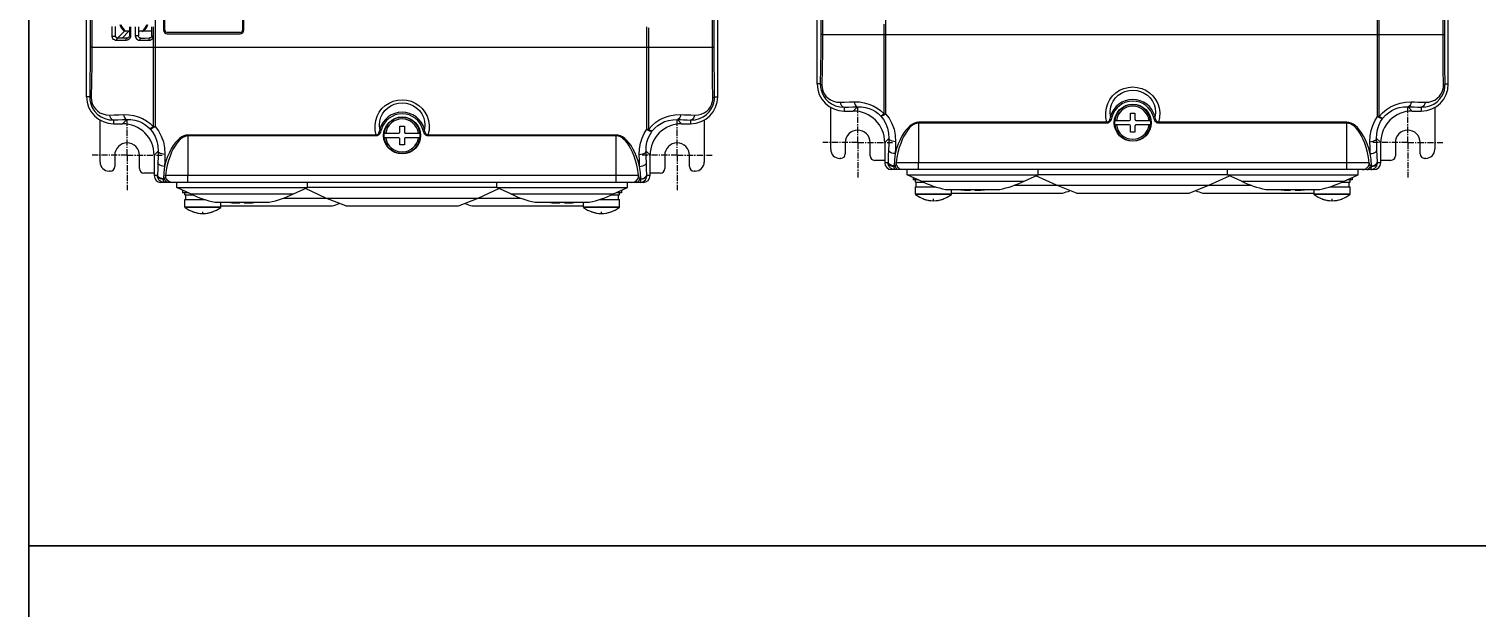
# Model space of a CAD drawing. Header units: inches. Extents: x 187 to 137830, y 99 to 66837.
# Drawn here: x 2822.1 to 3117.6, y 27477.2 to 27595.4 of the extents above; entities that cross this region are included whole.
import ezdxf

# ---------------------------------------------------------------- set-up
doc = ezdxf.new("R2010")
doc.units = ezdxf.units.IN
doc.header["$MEASUREMENT"] = 0
doc.linetypes.add('CENTER', pattern=[2, 1.25, -0.25, 0.25, -0.25])
doc.layers.add('ALL_CURVE', color=7, linetype='Continuous')
doc.layers.add('DEFAULT_1', color=7, linetype='CENTER')
doc.layers.add('NETCHINH', color=7, linetype='Continuous', lineweight=30)

msp = doc.modelspace()

# ---------------------------------------------------------------- linework, layer by layer
at = {"color": 7, "linetype": 'Continuous'}
for p, q in [((2982.92, 27584.16), (2982.92, 27788.44)), ((3111.72, 27584.16), (3111.72, 27788.44)), ((2833.83, 27581.56), (2833.83, 27785.84)), ((2962.63, 27581.56), (2962.63, 27785.84)), ((2996.9, 27678.03), (2996.9, 27578.08)), ((3110.64, 27594.28), (3110.64, 27677.95)), ((3111, 27594.28), (3111, 27677.94)), ((2847.81, 27675.43), (2847.81, 27575.48)), ((2961.55, 27591.68), (2961.55, 27675.34)), ((2961.91, 27591.68), (2961.91, 27675.33)), ((2834.55, 27602.24), (2834.55, 27591.68)), ((2834.89, 27602.27), (2834.89, 27591.68)), ((2983.65, 27604.85), (2983.65, 27594.28)), ((2983.98, 27604.88), (2983.98, 27594.28)), ((2849.56, 27599.27), (2849.56, 27595.13)), ((2849.84, 27595.13), (2849.84, 27599.27)), ((2865.66, 27599.27), (2865.66, 27595.13)), ((2865.94, 27595.13), (2865.94, 27599.27)), ((2996.54, 27596.35), (2996.54, 27578.1)), ((3097.29, 27577.52), (3097.29, 27598.42)), ((3097.64, 27594.28), (3097.64, 27598.23)), ((2839.03, 27593.93), (2839.03, 27595.86)), ((2839.03, 27593.93), (2839.76, 27593.93)), ((2839.76, 27593.93), (2839.76, 27595.86)), ((2841.56, 27594.9), (2840.15, 27593.49)), ((2842.48, 27594.9), (2841.56, 27594.9)), ((2842.58, 27595.82), (2842.58, 27593.97)), ((2842.83, 27593.97), (2842.58, 27593.97)), ((2842.83, 27595.82), (2842.83, 27593.97)), ((2843.77, 27595.82), (2843.77, 27593.98)), ((2844.41, 27593.98), (2843.77, 27593.98)), ((2844.41, 27595.82), (2844.41, 27593.98)), ((2847.15, 27594.9), (2847.08, 27594.9)), ((2847.15, 27594), (2847.15, 27595.79)), ((2847.15, 27594), (2847.5, 27594)), ((2847.45, 27593.75), (2847.45, 27575.49)), ((2847.5, 27594), (2847.5, 27595.79)), ((2865.2, 27594.67), (2850.3, 27594.67)), ((2850.3, 27594.39), (2865.2, 27594.39)), ((2948.19, 27574.91), (2948.19, 27595.81)), ((2948.55, 27591.68), (2948.55, 27595.63)), ((2983.98, 27594.28), (2983.65, 27594.28)), ((2983.98, 27594.28), (2986.09, 27594.28)), ((3097.64, 27577.54), (3097.64, 27594.28)), ((3110.64, 27594.28), (3111, 27594.28)), ((2834.89, 27591.68), (2834.55, 27591.68)), ((2834.89, 27591.68), (2837, 27591.68)), ((2948.55, 27574.93), (2948.55, 27591.68)), ((2961.55, 27591.68), (2961.91, 27591.68)), ((2834.48, 27581.56), (2833.83, 27581.56)), ((2961.99, 27581.56), (2962.63, 27581.56)), ((2983.57, 27584.16), (2982.92, 27584.16)), ((3111.08, 27584.16), (3111.72, 27584.16)), ((2985.68, 27570.82), (2985.68, 27579.38)), ((2988.44, 27579.41), (2988.44, 27578.64)), ((2988.44, 27578.64), (2990.28, 27578.64)), ((2990.29, 27578.64), (2991.16, 27579.52)), ((3104.35, 27578.64), (3103.49, 27579.51)), ((3104.36, 27578.64), (3106.2, 27578.64)), ((3106.2, 27579.4), (3106.2, 27578.64)), ((3108.96, 27579.38), (3108.96, 27570.82)), ((2836.59, 27568.22), (2836.59, 27576.78)), ((2839.35, 27576.81), (2839.35, 27576.04)), ((2839.35, 27576.04), (2841.19, 27576.04)), ((2841.2, 27576.04), (2842.07, 27576.91)), ((2955.26, 27576.04), (2954.4, 27576.9)), ((2955.27, 27576.04), (2957.11, 27576.04)), ((2957.11, 27576.8), (2957.11, 27576.04)), ((2959.87, 27576.78), (2959.87, 27568.22)), ((3003.62, 27576.34), (3003.62, 27576.16)), ((3042.04, 27576.34), (3003.62, 27576.34)), ((3003.62, 27576.16), (3003.62, 27568.06)), ((3042.04, 27576.16), (3003.62, 27576.16)), ((3042.04, 27576.34), (3042.04, 27576.16)), ((3042.77, 27577.57), (3043.09, 27577.48)), ((3043.55, 27576.25), (3043.55, 27576.25)), ((3043.65, 27576.71), (3046.68, 27576.71)), ((3046.68, 27575.79), (3043.65, 27575.79)), ((3046.86, 27576.89), (3046.86, 27578.18)), ((3046.86, 27578.18), (3047.78, 27578.18)), ((3047.78, 27578.18), (3047.78, 27576.89)), ((3047.97, 27576.71), (3051, 27576.71)), ((3051, 27575.79), (3047.97, 27575.79)), ((3051.1, 27576.25), (3051.1, 27576.25)), ((3051.87, 27577.57), (3051.56, 27577.48)), ((3052.6, 27576.34), (3052.6, 27576.16)), ((3091.02, 27576.34), (3052.6, 27576.34)), ((3091.02, 27576.16), (3052.6, 27576.16)), ((3091.02, 27576.34), (3091.02, 27576.16)), ((3091.02, 27568.06), (3091.02, 27576.16)), ((2854.53, 27573.74), (2854.53, 27573.56)), ((2892.95, 27573.74), (2854.53, 27573.74)), ((2854.53, 27573.56), (2854.53, 27565.46)), ((2892.95, 27573.56), (2854.53, 27573.56)), ((2892.95, 27573.74), (2892.95, 27573.56)), ((2893.68, 27574.96), (2894, 27574.87)), ((2894.46, 27573.65), (2894.45, 27573.65)), ((2894.55, 27574.11), (2897.59, 27574.11)), ((2897.59, 27573.19), (2894.55, 27573.19)), ((2897.77, 27574.29), (2897.77, 27575.58)), ((2897.77, 27575.58), (2898.69, 27575.58)), ((2897.77, 27571.71), (2897.77, 27573)), ((2898.69, 27575.58), (2898.69, 27574.29)), ((2898.69, 27573), (2898.69, 27571.71)), ((2898.87, 27574.11), (2901.91, 27574.11)), ((2901.91, 27573.19), (2898.87, 27573.19)), ((2902.01, 27573.65), (2902.01, 27573.65)), ((2902.78, 27574.96), (2902.47, 27574.87)), ((2903.51, 27573.74), (2903.51, 27573.56)), ((2941.93, 27573.74), (2903.51, 27573.74)), ((2941.93, 27573.56), (2903.51, 27573.56)), ((2941.93, 27573.74), (2941.93, 27573.56)), ((2941.93, 27565.46), (2941.93, 27573.56)), ((2996.72, 27572.21), (2997.55, 27573.04)), ((3046.86, 27574.32), (3046.86, 27575.61)), ((3047.78, 27574.32), (3046.86, 27574.32)), ((3047.78, 27575.61), (3047.78, 27574.32)), ((3097.92, 27572.21), (3097.09, 27573.04)), ((2847.63, 27569.61), (2848.46, 27570.44)), ((2898.69, 27571.71), (2897.77, 27571.71)), ((2948.83, 27569.61), (2948, 27570.44)), ((2988.67, 27572.2), (2988.67, 27569.9)), ((2993.73, 27569.49), (2993.73, 27572.2)), ((2996.72, 27572.2), (2996.72, 27568.06)), ((3097.92, 27568.06), (3097.92, 27572.2)), ((3100.91, 27572.2), (3100.91, 27569.49)), ((3105.97, 27569.9), (3105.97, 27572.2)), ((2839.58, 27569.6), (2839.58, 27567.3)), ((2844.64, 27566.89), (2844.64, 27569.6)), ((2847.63, 27569.6), (2847.63, 27565.46)), ((2948.83, 27565.46), (2948.83, 27569.6)), ((2951.82, 27569.6), (2951.82, 27566.89)), ((2956.88, 27567.3), (2956.88, 27569.6)), ((2987.75, 27568.98), (2987.52, 27568.98)), ((2996.72, 27568.55), (2994.64, 27568.57)), ((2997.39, 27568.06), (2996.72, 27568.06)), ((2997.4, 27568.22), (2997.39, 27568.06)), ((2998.61, 27567.42), (2998.61, 27567.26)), ((3095.59, 27568.06), (2999.06, 27568.06)), ((3003.62, 27566.68), (3003.62, 27568.06)), ((3091.02, 27566.68), (3091.02, 27568.06)), ((3096.03, 27567.26), (3096.03, 27567.42)), ((3097.25, 27568.06), (3097.25, 27568.22)), ((3097.92, 27568.06), (3097.25, 27568.06)), ((3100, 27568.57), (3097.92, 27568.55)), ((3107.12, 27568.98), (3106.89, 27568.98)), ((2838.66, 27566.38), (2838.43, 27566.38)), ((2847.63, 27565.95), (2845.55, 27565.97)), ((2848.3, 27565.46), (2847.63, 27565.46)), ((2848.3, 27565.62), (2848.3, 27565.46)), ((2851.31, 27564.08), (2849.01, 27564.08)), ((2849.52, 27564.82), (2849.52, 27564.65)), ((2946.49, 27565.46), (2849.97, 27565.46)), ((2947.45, 27564.08), (2851.34, 27564.08)), ((2852.23, 27563.04), (2852.23, 27564.08)), ((2854.53, 27564.08), (2854.53, 27565.46)), ((2878.91, 27563.04), (2878.91, 27564.08)), ((2917.55, 27563.04), (2917.55, 27564.08)), ((2941.93, 27564.08), (2941.93, 27565.46)), ((2944.23, 27563.04), (2944.23, 27564.08)), ((2946.94, 27564.65), (2946.94, 27564.82)), ((2948.16, 27565.46), (2948.16, 27565.62)), ((2948.83, 27565.46), (2948.16, 27565.46)), ((2950.91, 27565.97), (2948.83, 27565.95)), ((2958.03, 27566.38), (2957.8, 27566.38)), ((3000.4, 27566.68), (2998.1, 27566.68)), ((3096.54, 27566.68), (3000.43, 27566.68)), ((3001.32, 27565.64), (3001.32, 27566.68)), ((3004.16, 27564.32), (3001.32, 27565.64)), ((3001.32, 27565.64), (3028, 27565.64)), ((3002.52, 27565.09), (3002.52, 27564.57)), ((3002.98, 27564.11), (3002.98, 27564.57)), ((3002.98, 27564.11), (3004.69, 27564.11)), ((3003.16, 27563.19), (3003.16, 27564.11)), ((3004.16, 27564.32), (3025.16, 27564.32)), ((3025.16, 27564.32), (3028, 27565.64)), ((3031.77, 27563.48), (3027.57, 27565.44)), ((3028, 27565.64), (3028, 27566.68)), ((3028, 27565.67), (3066.64, 27565.67)), ((3062.87, 27563.48), (3067.07, 27565.44)), ((3066.64, 27565.64), (3066.64, 27566.68)), ((3069.48, 27564.32), (3066.64, 27565.64)), ((3066.64, 27565.64), (3093.32, 27565.64)), ((3069.48, 27564.32), (3090.48, 27564.32)), ((3089.96, 27564.11), (3091.67, 27564.11)), ((3090.48, 27564.32), (3093.32, 27565.64)), ((3091.48, 27563.19), (3091.48, 27564.11)), ((3091.67, 27564.11), (3091.67, 27564.57)), ((3092.13, 27565.09), (3092.13, 27564.57)), ((3093.32, 27565.64), (3093.32, 27566.68)), ((2855.07, 27561.71), (2852.23, 27563.04)), ((2852.23, 27563.04), (2878.91, 27563.04)), ((2853.43, 27562.48), (2853.43, 27561.96)), ((2853.89, 27561.5), (2853.89, 27561.96)), ((2853.89, 27561.5), (2855.6, 27561.5)), ((2854.07, 27560.58), (2854.07, 27561.5)), ((2855.07, 27561.71), (2876.07, 27561.71)), ((2874, 27560.88), (2922.46, 27560.88)), ((2876.07, 27561.71), (2878.91, 27563.04)), ((2882.68, 27560.88), (2878.48, 27562.84)), ((2878.91, 27563.07), (2917.55, 27563.07)), ((2886.73, 27559.27), (2882.68, 27560.88)), ((2909.73, 27559.27), (2913.78, 27560.88)), ((2913.78, 27560.88), (2917.98, 27562.84)), ((2920.39, 27561.71), (2917.55, 27563.04)), ((2917.55, 27563.04), (2944.23, 27563.04)), ((2920.39, 27561.71), (2941.39, 27561.71)), ((2940.86, 27561.5), (2942.57, 27561.5)), ((2941.39, 27561.71), (2944.23, 27563.04)), ((2942.39, 27560.58), (2942.39, 27561.5)), ((2942.57, 27561.5), (2942.57, 27561.96)), ((2943.03, 27562.48), (2943.03, 27561.96)), ((3002.98, 27561.65), (3002.98, 27563.19)), ((3002.98, 27563.19), (3007.12, 27563.19)), ((3010.34, 27561.65), (3002.98, 27561.65)), ((3010.3, 27561.57), (3003.01, 27561.57)), ((3009.14, 27562.61), (3020.18, 27562.61)), ((3010.34, 27561.65), (3010.34, 27562.61)), ((3010.34, 27561.88), (3033.06, 27561.88)), ((3013.36, 27562.49), (3014.2, 27562.49)), ((3014.2, 27562.49), (3014.2, 27562.61)), ((3015.12, 27562.61), (3015.12, 27562.49)), ((3015.12, 27562.49), (3015.96, 27562.49)), ((3023.09, 27563.48), (3071.55, 27563.48)), ((3035.82, 27561.88), (3031.77, 27563.48)), ((3035.82, 27561.88), (3058.82, 27561.88)), ((3058.82, 27561.88), (3062.87, 27563.48)), ((3061.58, 27561.88), (3084.31, 27561.88)), ((3074.46, 27562.61), (3085.5, 27562.61)), ((3078.68, 27562.49), (3079.52, 27562.49)), ((3079.52, 27562.49), (3079.52, 27562.61)), ((3080.44, 27562.61), (3080.44, 27562.49)), ((3080.44, 27562.49), (3081.28, 27562.49)), ((3084.31, 27561.65), (3084.31, 27562.61)), ((3091.67, 27561.65), (3084.31, 27561.65)), ((3091.63, 27561.57), (3084.34, 27561.57)), ((3087.52, 27563.19), (3091.67, 27563.19)), ((3091.67, 27561.65), (3091.67, 27563.19)), ((2853.89, 27559.04), (2853.89, 27560.58)), ((2853.89, 27560.58), (2858.03, 27560.58)), ((2861.25, 27559.04), (2853.89, 27559.04)), ((2861.21, 27558.97), (2853.92, 27558.97)), ((2860.05, 27560.01), (2871.09, 27560.01)), ((2861.25, 27559.04), (2861.25, 27560.01)), ((2861.25, 27559.27), (2883.97, 27559.27)), ((2864.27, 27559.88), (2865.11, 27559.88)), ((2865.11, 27559.88), (2865.11, 27560.01)), ((2866.03, 27560.01), (2866.03, 27559.88)), ((2866.03, 27559.88), (2866.87, 27559.88)), ((2886.73, 27559.27), (2909.73, 27559.27)), ((2912.49, 27559.27), (2935.21, 27559.27)), ((2925.37, 27560.01), (2936.41, 27560.01)), ((2929.59, 27559.88), (2930.43, 27559.88)), ((2930.43, 27559.88), (2930.43, 27560.01)), ((2931.35, 27560.01), (2931.35, 27559.88)), ((2931.35, 27559.88), (2932.19, 27559.88)), ((2935.21, 27559.04), (2935.21, 27560.01)), ((2942.57, 27559.04), (2935.21, 27559.04)), ((2942.54, 27558.97), (2935.25, 27558.97)), ((2938.43, 27560.58), (2942.57, 27560.58)), ((2942.57, 27559.04), (2942.57, 27560.58))]:
    msp.add_line(p, q, dxfattribs=at)
at = {"color": 3, "linetype": 'Continuous'}
for p, q in [((2842.48, 27594.9), (2841.07, 27593.49)), ((2842.58, 27594.9), (2842.48, 27594.9)), ((2847.08, 27594.9), (2844.41, 27594.9)), ((2847.15, 27594.83), (2847.08, 27594.9)), ((2851.34, 27564.08), (2851.31, 27564.08)), ((3000.43, 27566.68), (3000.4, 27566.68)), ((3003.63, 27564.57), (3002.52, 27564.57)), ((3092.13, 27564.57), (3091.01, 27564.57)), ((2854.54, 27561.96), (2853.43, 27561.96)), ((2943.03, 27561.96), (2941.92, 27561.96))]:
    msp.add_line(p, q, dxfattribs=at)
at = {"color": 7, "linetype": 'Continuous'}
for points in [[(2839.98, 27593.02), (2839.73, 27593.05), (2839.51, 27593.14), (2839.33, 27593.26), (2839.2, 27593.42), (2839.1, 27593.59), (2839.05, 27593.76), (2839.03, 27593.93)], [(2840.23, 27593.48), (2840.21, 27593.48), (2840.12, 27593.49), (2840.03, 27593.53), (2839.95, 27593.57), (2839.88, 27593.64), (2839.82, 27593.72), (2839.78, 27593.82), (2839.76, 27593.93)], [(2839.98, 27593.02), (2839.99, 27593.17), (2840.03, 27593.3), (2840.09, 27593.4), (2840.16, 27593.46), (2840.23, 27593.48)], [(2842.12, 27593.5), (2841.53, 27593.5), (2840.82, 27593.49), (2840.23, 27593.48)], [(2842.83, 27593.97), (2842.81, 27593.78), (2842.75, 27593.6), (2842.65, 27593.42), (2842.51, 27593.27), (2842.33, 27593.15), (2842.13, 27593.07), (2841.91, 27593.04)], [(2841.91, 27593.04), (2841.92, 27593.19), (2841.95, 27593.32), (2842, 27593.42), (2842.06, 27593.48), (2842.12, 27593.5)], [(2842.58, 27593.97), (2842.58, 27593.94), (2842.55, 27593.81), (2842.48, 27593.69), (2842.4, 27593.6), (2842.29, 27593.54), (2842.17, 27593.51), (2842.12, 27593.5)], [(2843.77, 27593.98), (2843.79, 27593.76), (2843.88, 27593.54), (2844.02, 27593.35), (2844.21, 27593.2), (2844.45, 27593.1), (2844.71, 27593.07)], [(2844.88, 27593.53), (2844.83, 27593.53), (2844.7, 27593.56), (2844.59, 27593.62), (2844.49, 27593.72), (2844.43, 27593.84), (2844.41, 27593.98)], [(2844.88, 27593.53), (2844.83, 27593.5), (2844.78, 27593.44), (2844.74, 27593.34), (2844.72, 27593.21), (2844.71, 27593.07)], [(2844.88, 27593.53), (2845.78, 27593.53), (2846.69, 27593.54)], [(2846.56, 27593.08), (2846.8, 27593.11), (2847.02, 27593.2), (2847.21, 27593.35), (2847.36, 27593.53), (2847.45, 27593.75)], [(2846.69, 27593.54), (2846.65, 27593.52), (2846.61, 27593.45), (2846.58, 27593.35), (2846.56, 27593.22), (2846.56, 27593.08)], [(2847.13, 27593.87), (2847.12, 27593.84), (2847.06, 27593.73), (2846.97, 27593.64), (2846.86, 27593.57), (2846.73, 27593.54), (2846.69, 27593.54)], [(2847.15, 27594), (2847.15, 27593.98), (2847.13, 27593.87)], [(2847.13, 27593.87), (2847.15, 27593.86), (2847.21, 27593.83), (2847.32, 27593.79), (2847.45, 27593.75)], [(2847.45, 27593.75), (2847.49, 27593.87), (2847.5, 27594)], [(2983.65, 27594.28), (2983.64, 27590.87), (2983.61, 27587.48), (2983.57, 27584.16)], [(2983.98, 27594.28), (2983.98, 27590.79), (2983.95, 27587.32), (2983.9, 27583.92)], [(2986.09, 27594.28), (3108.44, 27594.28), (3110.64, 27594.28)], [(3110.73, 27583.91), (3110.68, 27587.32), (3110.65, 27590.79), (3110.64, 27594.28)], [(3111.08, 27584.16), (3111.04, 27587.49), (3111.01, 27590.87), (3111, 27594.28)], [(2834.55, 27591.68), (2834.55, 27588.27), (2834.52, 27584.88), (2834.48, 27581.56)], [(2834.89, 27591.68), (2834.88, 27588.18), (2834.86, 27584.71), (2834.81, 27581.31)], [(2837, 27591.68), (2959.35, 27591.68), (2961.55, 27591.68)], [(2841.91, 27593.04), (2840.93, 27593.03), (2839.98, 27593.02)], [(2844.71, 27593.07), (2845.63, 27593.07), (2846.56, 27593.08)], [(2961.64, 27581.31), (2961.59, 27584.71), (2961.56, 27588.18), (2961.55, 27591.68)], [(2961.99, 27581.56), (2961.95, 27584.88), (2961.92, 27588.27), (2961.91, 27591.68)], [(2834.48, 27581.56), (2834.51, 27580.93), (2834.63, 27580.31), (2834.83, 27579.71), (2835.13, 27579.11), (2835.55, 27578.52), (2836.1, 27577.96), (2836.79, 27577.47), (2837.57, 27577.09), (2838.44, 27576.87), (2839.35, 27576.81)], [(2834.81, 27581.31), (2834.64, 27581.39), (2834.52, 27581.47), (2834.48, 27581.56)], [(2957.11, 27576.8), (2958.01, 27576.86), (2958.88, 27577.08), (2959.66, 27577.45), (2960.34, 27577.93), (2960.89, 27578.49), (2961.31, 27579.08), (2961.62, 27579.68), (2961.83, 27580.29), (2961.95, 27580.91), (2961.99, 27581.56)], [(2961.64, 27581.31), (2961.82, 27581.38), (2961.94, 27581.47), (2961.99, 27581.56)], [(2983.57, 27584.16), (2983.6, 27583.53), (2983.72, 27582.92), (2983.92, 27582.32), (2984.22, 27581.72), (2984.64, 27581.12), (2985.2, 27580.56), (2985.88, 27580.07), (2986.66, 27579.7), (2987.53, 27579.47), (2988.44, 27579.41)], [(2983.9, 27583.92), (2983.73, 27583.99), (2983.62, 27584.07), (2983.57, 27584.16)], [(2983.9, 27583.92), (2983.93, 27583.45), (2984.02, 27583), (2984.17, 27582.56), (2984.4, 27582.11), (2984.72, 27581.68), (2985.14, 27581.26), (2985.66, 27580.9), (2986.26, 27580.63), (2986.91, 27580.47), (2987.6, 27580.43)], [(3042.04, 27576.34), (3041.83, 27577.34), (3041.8, 27578.34), (3041.94, 27579.3), (3042.23, 27580.19), (3042.66, 27581.01), (3043.22, 27581.74), (3043.89, 27582.37), (3044.65, 27582.87), (3045.5, 27583.24), (3046.39, 27583.47), (3047.32, 27583.55), (3048.25, 27583.47), (3049.15, 27583.24), (3049.99, 27582.87), (3050.76, 27582.36), (3051.43, 27581.74), (3051.99, 27581.01), (3052.41, 27580.19), (3052.7, 27579.29)], [(3042.77, 27577.57), (3042.69, 27578.4), (3042.76, 27579.2), (3042.97, 27579.97), (3043.31, 27580.68), (3043.77, 27581.31), (3044.34, 27581.86), (3045, 27582.3), (3045.73, 27582.63), (3046.51, 27582.83), (3047.32, 27582.89), (3048.13, 27582.83), (3048.91, 27582.63), (3049.65, 27582.3), (3050.3, 27581.86), (3050.87, 27581.31), (3051.33, 27580.68), (3051.68, 27579.97), (3051.89, 27579.2)], [(3106.2, 27579.4), (3107.11, 27579.46), (3107.97, 27579.69), (3108.75, 27580.05), (3109.43, 27580.54), (3109.98, 27581.1), (3110.4, 27581.69), (3110.71, 27582.29), (3110.92, 27582.89), (3111.04, 27583.52), (3111.08, 27584.16)], [(3107.04, 27580.41), (3107.72, 27580.45), (3108.37, 27580.62), (3108.96, 27580.88), (3109.47, 27581.24), (3109.9, 27581.65), (3110.22, 27582.08), (3110.45, 27582.53), (3110.61, 27582.98), (3110.7, 27583.44), (3110.73, 27583.91)], [(3110.73, 27583.91), (3110.91, 27583.99), (3111.03, 27584.07), (3111.08, 27584.16)], [(2834.81, 27581.31), (2834.84, 27580.85), (2834.93, 27580.39), (2835.08, 27579.95), (2835.31, 27579.51), (2835.63, 27579.07), (2836.05, 27578.66), (2836.57, 27578.3), (2837.17, 27578.03), (2837.82, 27577.86), (2838.51, 27577.82)], [(2892.95, 27573.74), (2892.74, 27574.74), (2892.71, 27575.73), (2892.85, 27576.69), (2893.14, 27577.59), (2893.57, 27578.41), (2894.12, 27579.14), (2894.79, 27579.76), (2895.56, 27580.27), (2896.4, 27580.64), (2897.3, 27580.87), (2898.23, 27580.94), (2899.16, 27580.87), (2900.06, 27580.64), (2900.9, 27580.26), (2901.67, 27579.76), (2902.34, 27579.14), (2902.89, 27578.41), (2903.32, 27577.59), (2903.61, 27576.69)], [(2893.68, 27574.96), (2893.6, 27575.79), (2893.67, 27576.6), (2893.88, 27577.37), (2894.22, 27578.08), (2894.68, 27578.71), (2895.25, 27579.25), (2895.91, 27579.69), (2896.64, 27580.02), (2897.42, 27580.22), (2898.23, 27580.29), (2899.04, 27580.22), (2899.82, 27580.02), (2900.55, 27579.69), (2901.21, 27579.25), (2901.78, 27578.71), (2902.24, 27578.08), (2902.59, 27577.37), (2902.8, 27576.6)], [(2957.95, 27577.81), (2958.62, 27577.85), (2959.27, 27578.01), (2959.87, 27578.28), (2960.38, 27578.63), (2960.8, 27579.04), (2961.13, 27579.48), (2961.36, 27579.92), (2961.52, 27580.37), (2961.61, 27580.83), (2961.64, 27581.31)], [(2987.6, 27580.43), (2988.53, 27580.46), (2989.49, 27580.49), (2990.48, 27580.51)], [(2987.6, 27580.43), (2987.69, 27580.11), (2987.83, 27579.83), (2988.01, 27579.61), (2988.22, 27579.47), (2988.44, 27579.41)], [(2988.44, 27579.41), (2989.32, 27579.45), (2990.23, 27579.48), (2991.16, 27579.52)], [(2990.48, 27580.51), (2990.55, 27580.2), (2990.67, 27579.93), (2990.82, 27579.71), (2990.98, 27579.57), (2991.16, 27579.52)], [(2990.48, 27580.51), (2991.53, 27580.48), (2992.54, 27580.32), (2993.48, 27580.05), (2994.34, 27579.69), (2995.14, 27579.24), (2995.88, 27578.71), (2996.54, 27578.1)], [(2991.16, 27579.52), (2992, 27579.5), (2992.78, 27579.38), (2993.52, 27579.17), (2994.19, 27578.88), (2994.82, 27578.53), (2995.39, 27578.1), (2995.91, 27577.62)], [(3051.89, 27579.2), (3051.95, 27578.4), (3051.87, 27577.57)], [(3052.7, 27579.29), (3052.84, 27578.34), (3052.81, 27577.34), (3052.6, 27576.34)], [(3097.64, 27577.54), (3098.32, 27578.29), (3099.09, 27578.94), (3099.94, 27579.49), (3100.87, 27579.93), (3101.89, 27580.26), (3103, 27580.46), (3104.18, 27580.5)], [(3098.36, 27577.17), (3098.89, 27577.77), (3099.5, 27578.29), (3100.16, 27578.72), (3100.89, 27579.07), (3101.69, 27579.33), (3102.56, 27579.48), (3103.49, 27579.51)], [(3104.18, 27580.5), (3104.1, 27580.19), (3103.98, 27579.92), (3103.84, 27579.7), (3103.67, 27579.56), (3103.49, 27579.51)], [(3103.49, 27579.51), (3104.1, 27579.49), (3104.76, 27579.46), (3105.46, 27579.44), (3106.2, 27579.4)], [(3104.18, 27580.5), (3104.82, 27580.49), (3105.52, 27580.47), (3106.26, 27580.44), (3107.04, 27580.41)], [(3107.04, 27580.41), (3106.94, 27580.1), (3106.8, 27579.82), (3106.63, 27579.6), (3106.42, 27579.46), (3106.2, 27579.4)], [(2838.51, 27577.82), (2839.44, 27577.85), (2840.4, 27577.88), (2841.38, 27577.91)], [(2838.51, 27577.82), (2838.6, 27577.5), (2838.74, 27577.22), (2838.92, 27577.01), (2839.13, 27576.87), (2839.35, 27576.81)], [(2839.35, 27576.81), (2840.23, 27576.84), (2841.14, 27576.88), (2842.07, 27576.91)], [(2841.38, 27577.91), (2841.46, 27577.59), (2841.58, 27577.32), (2841.73, 27577.11), (2841.89, 27576.97), (2842.07, 27576.91)], [(2841.38, 27577.91), (2842.44, 27577.87), (2843.45, 27577.71), (2844.39, 27577.45), (2845.25, 27577.09), (2846.05, 27576.64), (2846.79, 27576.1), (2847.45, 27575.49)], [(2842.07, 27576.91), (2842.9, 27576.89), (2843.69, 27576.77), (2844.43, 27576.56), (2845.1, 27576.28), (2845.73, 27575.92), (2846.3, 27575.5), (2846.82, 27575.01)], [(2902.8, 27576.6), (2902.86, 27575.79), (2902.78, 27574.96)], [(2903.61, 27576.69), (2903.75, 27575.73), (2903.72, 27574.74), (2903.51, 27573.74)], [(2948.55, 27574.93), (2949.23, 27575.68), (2950, 27576.34), (2950.85, 27576.88), (2951.78, 27577.32), (2952.8, 27577.65), (2953.91, 27577.85), (2955.09, 27577.9)], [(2949.27, 27574.56), (2949.8, 27575.16), (2950.41, 27575.68), (2951.07, 27576.12), (2951.8, 27576.47), (2952.6, 27576.72), (2953.47, 27576.87), (2954.4, 27576.9)], [(2955.09, 27577.9), (2955.01, 27577.58), (2954.89, 27577.31), (2954.74, 27577.1), (2954.58, 27576.96), (2954.4, 27576.9)], [(2954.4, 27576.9), (2955.01, 27576.88), (2955.67, 27576.86), (2956.37, 27576.83), (2957.11, 27576.8)], [(2955.09, 27577.9), (2955.73, 27577.88), (2956.43, 27577.86), (2957.17, 27577.84), (2957.95, 27577.81)], [(2957.95, 27577.81), (2957.85, 27577.49), (2957.71, 27577.21), (2957.53, 27577), (2957.33, 27576.86), (2957.11, 27576.8)], [(2996.54, 27578.1), (2996.31, 27577.9), (2996.12, 27577.75), (2995.98, 27577.65), (2995.91, 27577.62)], [(2996.9, 27578.08), (2996.64, 27577.89), (2996.4, 27577.74), (2996.19, 27577.64), (2996.02, 27577.6), (2995.91, 27577.62)], [(2995.91, 27577.62), (2996.48, 27576.88), (2996.95, 27576.04), (2997.3, 27575.11), (2997.51, 27574.11), (2997.55, 27573.04)], [(2996.54, 27578.1), (2996.72, 27578.09), (2996.9, 27578.08)], [(2996.9, 27578.08), (2997.6, 27577.17), (2998.18, 27576.12), (2998.61, 27574.96), (2998.87, 27573.71), (2998.93, 27572.38)], [(3003.62, 27576.34), (3003.21, 27576.3), (3002.79, 27576.18), (3002.35, 27575.96), (3001.9, 27575.65), (3001.46, 27575.24), (3001.03, 27574.75), (3000.61, 27574.18), (3000.21, 27573.52), (2999.83, 27572.77), (2999.47, 27571.93), (2999.14, 27570.98), (2998.86, 27569.95)], [(3003.62, 27576.16), (3003.26, 27576.12), (3002.89, 27576.01), (3002.51, 27575.81), (3002.12, 27575.52), (3001.73, 27575.14), (3001.35, 27574.68), (3000.99, 27574.14), (3000.63, 27573.52), (3000.29, 27572.82), (2999.97, 27572.04), (2999.66, 27571.16), (2999.4, 27570.19), (2999.19, 27569.15), (2999.06, 27568.06)], [(3042.77, 27577.57), (3042.72, 27577.29), (3042.66, 27577.04), (3042.59, 27576.82), (3042.51, 27576.64), (3042.41, 27576.5), (3042.3, 27576.4), (3042.18, 27576.35), (3042.04, 27576.34)], [(3043.09, 27577.48), (3043, 27577.2), (3042.91, 27576.94), (3042.8, 27576.71), (3042.68, 27576.52), (3042.54, 27576.36), (3042.39, 27576.25), (3042.22, 27576.18), (3042.04, 27576.16)], [(3052.6, 27576.16), (3052.42, 27576.18), (3052.26, 27576.25), (3052.11, 27576.36), (3051.97, 27576.51), (3051.84, 27576.71), (3051.74, 27576.94), (3051.64, 27577.19), (3051.56, 27577.48)], [(3052.6, 27576.34), (3052.47, 27576.35), (3052.34, 27576.4), (3052.23, 27576.5), (3052.13, 27576.64), (3052.05, 27576.82), (3051.98, 27577.04), (3051.93, 27577.29), (3051.87, 27577.57)], [(3095.78, 27569.95), (3095.51, 27570.99), (3095.17, 27571.94), (3094.81, 27572.78), (3094.43, 27573.52), (3094.03, 27574.18), (3093.61, 27574.76), (3093.18, 27575.25), (3092.74, 27575.65), (3092.3, 27575.96), (3091.86, 27576.18), (3091.43, 27576.3), (3091.02, 27576.34)], [(3095.59, 27568.06), (3095.45, 27569.16), (3095.24, 27570.2), (3094.98, 27571.18), (3094.67, 27572.05), (3094.35, 27572.84), (3094.01, 27573.53), (3093.65, 27574.15), (3093.29, 27574.68), (3092.91, 27575.14), (3092.52, 27575.52), (3092.13, 27575.81), (3091.75, 27576.01), (3091.38, 27576.12), (3091.02, 27576.16)], [(3095.71, 27572.38), (3095.76, 27573.55), (3095.95, 27574.66), (3096.28, 27575.7), (3096.73, 27576.66), (3097.29, 27577.52)], [(3097.09, 27573.04), (3097.12, 27573.98), (3097.28, 27574.87), (3097.55, 27575.7), (3097.91, 27576.47), (3098.36, 27577.17)], [(3097.29, 27577.52), (3097.46, 27577.52), (3097.64, 27577.54)], [(3097.29, 27577.52), (3097.57, 27577.35), (3097.84, 27577.22), (3098.07, 27577.15), (3098.25, 27577.13), (3098.36, 27577.17)], [(3097.64, 27577.54), (3097.9, 27577.37), (3098.12, 27577.24), (3098.27, 27577.17), (3098.36, 27577.17)], [(2847.45, 27575.49), (2847.22, 27575.29), (2847.03, 27575.14), (2846.89, 27575.04), (2846.82, 27575.01)], [(2847.81, 27575.48), (2847.55, 27575.28), (2847.31, 27575.13), (2847.1, 27575.03), (2846.93, 27574.99), (2846.82, 27575.01)], [(2846.82, 27575.01), (2847.39, 27574.28), (2847.86, 27573.44), (2848.21, 27572.51), (2848.41, 27571.5), (2848.46, 27570.44)], [(2847.45, 27575.49), (2847.63, 27575.48), (2847.81, 27575.48)], [(2847.81, 27575.48), (2848.51, 27574.56), (2849.09, 27573.52), (2849.52, 27572.36), (2849.77, 27571.11), (2849.84, 27569.78)], [(2854.53, 27573.74), (2854.12, 27573.7), (2853.7, 27573.57), (2853.25, 27573.36), (2852.81, 27573.04), (2852.37, 27572.64), (2851.94, 27572.15), (2851.52, 27571.57), (2851.12, 27570.91), (2850.74, 27570.17), (2850.38, 27569.33), (2850.04, 27568.38), (2849.77, 27567.34)], [(2854.53, 27573.56), (2854.17, 27573.52), (2853.8, 27573.4), (2853.42, 27573.2), (2853.03, 27572.91), (2852.64, 27572.53), (2852.26, 27572.07), (2851.89, 27571.53), (2851.54, 27570.92), (2851.2, 27570.22), (2850.87, 27569.44), (2850.57, 27568.56), (2850.31, 27567.59), (2850.1, 27566.55), (2849.97, 27565.46)], [(2893.68, 27574.96), (2893.63, 27574.69), (2893.57, 27574.44), (2893.5, 27574.22), (2893.42, 27574.04), (2893.32, 27573.89), (2893.21, 27573.8), (2893.09, 27573.75), (2892.95, 27573.74)], [(2894, 27574.87), (2893.91, 27574.59), (2893.82, 27574.34), (2893.71, 27574.11), (2893.59, 27573.91), (2893.45, 27573.76), (2893.3, 27573.64), (2893.13, 27573.58), (2892.95, 27573.56)], [(2903.51, 27573.56), (2903.33, 27573.58), (2903.17, 27573.64), (2903.01, 27573.75), (2902.88, 27573.91), (2902.75, 27574.1), (2902.65, 27574.33), (2902.55, 27574.59), (2902.47, 27574.87)], [(2903.51, 27573.74), (2903.37, 27573.75), (2903.25, 27573.8), (2903.14, 27573.89), (2903.04, 27574.03), (2902.96, 27574.22), (2902.89, 27574.43), (2902.83, 27574.68), (2902.78, 27574.96)], [(2946.69, 27567.34), (2946.42, 27568.39), (2946.08, 27569.33), (2945.72, 27570.17), (2945.34, 27570.92), (2944.94, 27571.58), (2944.52, 27572.15), (2944.09, 27572.64), (2943.65, 27573.05), (2943.21, 27573.36), (2942.77, 27573.57), (2942.34, 27573.7), (2941.93, 27573.74)], [(2946.49, 27565.46), (2946.36, 27566.55), (2946.15, 27567.6), (2945.88, 27568.57), (2945.58, 27569.45), (2945.26, 27570.23), (2944.92, 27570.92), (2944.56, 27571.54), (2944.2, 27572.08), (2943.82, 27572.54), (2943.43, 27572.91), (2943.04, 27573.21), (2942.66, 27573.41), (2942.29, 27573.52), (2941.93, 27573.56)], [(2946.62, 27569.78), (2946.67, 27570.95), (2946.86, 27572.05), (2947.19, 27573.09), (2947.64, 27574.05), (2948.19, 27574.91)], [(2948, 27570.44), (2948.03, 27571.37), (2948.19, 27572.26), (2948.45, 27573.1), (2948.82, 27573.87), (2949.27, 27574.56)], [(2948.19, 27574.91), (2948.37, 27574.92), (2948.55, 27574.93)], [(2948.19, 27574.91), (2948.48, 27574.74), (2948.74, 27574.62), (2948.97, 27574.54), (2949.15, 27574.52), (2949.27, 27574.56)], [(2948.55, 27574.93), (2948.81, 27574.76), (2949.02, 27574.64), (2949.18, 27574.57), (2949.27, 27574.56)], [(2997.55, 27573.04), (2997.52, 27571.85), (2997.48, 27570.68)], [(2998.93, 27572.38), (2998.58, 27572.41), (2998.26, 27572.48), (2997.98, 27572.59), (2997.76, 27572.72), (2997.61, 27572.88), (2997.55, 27573.04)], [(3095.71, 27572.38), (3096.06, 27572.41), (3096.38, 27572.48), (3096.67, 27572.59), (3096.89, 27572.72), (3097.03, 27572.88), (3097.09, 27573.04)], [(3097.16, 27570.68), (3097.13, 27571.85), (3097.09, 27573.04)], [(2848.46, 27570.44), (2848.43, 27569.24), (2848.39, 27568.07)], [(2849.84, 27569.78), (2849.49, 27569.81), (2849.17, 27569.88), (2848.89, 27569.98), (2848.67, 27570.12), (2848.52, 27570.27), (2848.46, 27570.44)], [(2849.84, 27569.78), (2849.8, 27568.55), (2849.77, 27567.34)], [(2946.62, 27569.78), (2946.97, 27569.81), (2947.29, 27569.88), (2947.57, 27569.98), (2947.8, 27570.12), (2947.94, 27570.27), (2948, 27570.44)], [(2946.69, 27567.34), (2946.66, 27568.55), (2946.62, 27569.78)], [(2948.07, 27568.07), (2948.04, 27569.24), (2948, 27570.44)], [(2997.48, 27570.68), (2997.44, 27569.47), (2997.4, 27568.22)], [(2998.86, 27569.95), (2998.51, 27569.98), (2998.19, 27570.06), (2997.91, 27570.17), (2997.69, 27570.32), (2997.54, 27570.5), (2997.48, 27570.68)], [(2998.86, 27569.95), (2998.69, 27568.71), (2998.61, 27567.42)], [(2998.93, 27572.38), (2998.9, 27571.16), (2998.86, 27569.95)], [(3095.78, 27569.95), (3095.75, 27571.16), (3095.71, 27572.38)], [(3095.78, 27569.95), (3096.13, 27569.98), (3096.46, 27570.06), (3096.74, 27570.17), (3096.96, 27570.32), (3097.1, 27570.5), (3097.16, 27570.68)], [(3096.03, 27567.42), (3095.96, 27568.73), (3095.78, 27569.95)], [(3097.25, 27568.22), (3097.2, 27569.48), (3097.16, 27570.68)], [(2848.39, 27568.07), (2848.35, 27566.86), (2848.3, 27565.62)], [(2849.77, 27567.34), (2849.42, 27567.38), (2849.1, 27567.45), (2848.81, 27567.57), (2848.59, 27567.72), (2848.45, 27567.89), (2848.39, 27568.07)], [(2849.77, 27567.34), (2849.6, 27566.11), (2849.52, 27564.82)], [(2946.69, 27567.34), (2947.04, 27567.38), (2947.37, 27567.45), (2947.65, 27567.57), (2947.87, 27567.72), (2948.01, 27567.89), (2948.07, 27568.07)], [(2946.94, 27564.82), (2946.86, 27566.12), (2946.69, 27567.34)], [(2948.16, 27565.62), (2948.11, 27566.87), (2948.07, 27568.07)], [(2998.61, 27567.26), (2998.3, 27567.31), (2998.01, 27567.4), (2997.76, 27567.53), (2997.57, 27567.69), (2997.44, 27567.87), (2997.39, 27568.06)], [(2998.77, 27566.68), (2998.46, 27566.72), (2998.17, 27566.82), (2997.91, 27566.98), (2997.69, 27567.2), (2997.53, 27567.46), (2997.42, 27567.76), (2997.39, 27568.06)], [(2998.61, 27567.42), (2998.3, 27567.48), (2998.01, 27567.57), (2997.76, 27567.7), (2997.57, 27567.86), (2997.45, 27568.04), (2997.4, 27568.22)], [(2998.61, 27567.42), (2998.72, 27567.41), (2998.81, 27567.38)], [(2998.81, 27567.38), (2998.74, 27567.32), (2998.68, 27567.28), (2998.61, 27567.26)], [(2998.77, 27566.68), (2998.72, 27566.72), (2998.68, 27566.83), (2998.64, 27567.02), (2998.61, 27567.26)], [(2999.06, 27568.06), (2999.01, 27567.85), (2998.95, 27567.66), (2998.89, 27567.5), (2998.81, 27567.38)], [(2999.55, 27566.68), (2999.33, 27566.73), (2999.12, 27566.87), (2998.95, 27567.09), (2998.81, 27567.38)], [(3000.43, 27566.68), (3000.07, 27566.73), (2999.74, 27566.87), (2999.46, 27567.09), (2999.24, 27567.37), (2999.1, 27567.71), (2999.06, 27568.06)], [(3094.22, 27566.68), (3094.57, 27566.73), (3094.9, 27566.87), (3095.18, 27567.09), (3095.4, 27567.37), (3095.54, 27567.71), (3095.59, 27568.06)], [(3095.09, 27566.68), (3095.31, 27566.73), (3095.52, 27566.87), (3095.7, 27567.09), (3095.83, 27567.38)], [(3095.83, 27567.38), (3095.76, 27567.51), (3095.69, 27567.66), (3095.63, 27567.85), (3095.59, 27568.06)], [(3096.03, 27567.42), (3095.93, 27567.41), (3095.83, 27567.38)], [(3096.03, 27567.26), (3095.97, 27567.28), (3095.9, 27567.32), (3095.83, 27567.38)], [(3095.88, 27566.68), (3095.92, 27566.72), (3095.96, 27566.83), (3096, 27567.02), (3096.03, 27567.26)], [(3095.88, 27566.68), (3096.18, 27566.72), (3096.47, 27566.82)], [(3096.03, 27567.42), (3096.34, 27567.48), (3096.63, 27567.57), (3096.88, 27567.7), (3097.07, 27567.86), (3097.2, 27568.04), (3097.25, 27568.22)], [(3097.25, 27568.06), (3097.2, 27567.87), (3097.08, 27567.69), (3096.88, 27567.53), (3096.64, 27567.4), (3096.35, 27567.31), (3096.03, 27567.26)], [(3096.47, 27566.82), (3096.74, 27566.98), (3096.95, 27567.2), (3097.12, 27567.46), (3097.22, 27567.76), (3097.25, 27568.06)], [(2849.52, 27564.82), (2849.21, 27564.87), (2848.92, 27564.96), (2848.67, 27565.09), (2848.48, 27565.25), (2848.36, 27565.43), (2848.3, 27565.62)], [(2849.52, 27564.65), (2849.21, 27564.7), (2848.92, 27564.8), (2848.67, 27564.93), (2848.48, 27565.09), (2848.35, 27565.27), (2848.3, 27565.46)], [(2849.68, 27564.08), (2849.37, 27564.11), (2849.08, 27564.21), (2848.82, 27564.38), (2848.6, 27564.6), (2848.43, 27564.86), (2848.33, 27565.15), (2848.3, 27565.46)], [(2849.52, 27564.82), (2849.63, 27564.81), (2849.72, 27564.78)], [(2849.72, 27564.78), (2849.65, 27564.72), (2849.59, 27564.67), (2849.52, 27564.65)], [(2849.68, 27564.08), (2849.63, 27564.12), (2849.59, 27564.23), (2849.55, 27564.41), (2849.52, 27564.65)], [(2849.97, 27565.46), (2849.92, 27565.24), (2849.86, 27565.05), (2849.79, 27564.9), (2849.72, 27564.78)], [(2850.46, 27564.08), (2850.24, 27564.13), (2850.03, 27564.27), (2849.85, 27564.49), (2849.72, 27564.78)], [(2851.34, 27564.08), (2850.98, 27564.12), (2850.65, 27564.26), (2850.37, 27564.48), (2850.15, 27564.77), (2850.01, 27565.1), (2849.97, 27565.46)], [(2945.13, 27564.08), (2945.48, 27564.12), (2945.81, 27564.26), (2946.09, 27564.48), (2946.31, 27564.77), (2946.45, 27565.1), (2946.49, 27565.46)], [(2946, 27564.08), (2946.22, 27564.13), (2946.43, 27564.27), (2946.61, 27564.49), (2946.74, 27564.78)], [(2946.74, 27564.78), (2946.66, 27564.9), (2946.6, 27565.06), (2946.54, 27565.25), (2946.49, 27565.46)], [(2946.94, 27564.82), (2946.84, 27564.81), (2946.74, 27564.78)], [(2946.94, 27564.65), (2946.88, 27564.67), (2946.81, 27564.72), (2946.74, 27564.78)], [(2946.79, 27564.08), (2946.83, 27564.12), (2946.87, 27564.23), (2946.91, 27564.41), (2946.94, 27564.65)], [(2946.79, 27564.08), (2947.09, 27564.11), (2947.38, 27564.21)], [(2946.94, 27564.82), (2947.25, 27564.87), (2947.54, 27564.96), (2947.79, 27565.09), (2947.98, 27565.25), (2948.11, 27565.43), (2948.16, 27565.62)], [(2948.16, 27565.46), (2948.11, 27565.27), (2947.99, 27565.09), (2947.79, 27564.93), (2947.55, 27564.8), (2947.26, 27564.7), (2946.94, 27564.65)], [(2947.38, 27564.21), (2947.65, 27564.38), (2947.86, 27564.6), (2948.03, 27564.86), (2948.13, 27565.15), (2948.16, 27565.46)]]:
    msp.add_lwpolyline(points, dxfattribs=at)
for centre, radius in [((3047.32, 27576.25), 3.78), ((3047.32, 27576.25), 3.77), ((2898.23, 27573.65), 3.78), ((2898.23, 27573.65), 3.77)]:
    msp.add_circle(centre, radius, dxfattribs=at)
for centre, radius, start, end in [((2843.49, 27597.2), 3.02, 197.1564, 229.9665), ((2843.49, 27597.2), 2.82, 198.496, 235.0885), ((2843.49, 27597.2), 2.82, 304.912, 340.576), ((2843.49, 27597.2), 3.02, 310.2456, 341.9053), ((2850.3, 27595.13), 0.736, 180, 270), ((2850.3, 27595.13), 0.46, 180, 270), ((2865.2, 27595.13), 0.46, 270, 0), ((2865.2, 27595.13), 0.736, 270, 0), ((2839.35, 27581.56), 5.52, 180, 270), ((2957.11, 27581.56), 5.52, 270, 0), ((2988.44, 27584.16), 5.52, 180, 270), ((3106.2, 27584.16), 5.52, 270, 0), ((2990.28, 27572.2), 6.44, 0, 90), ((3047.32, 27576.25), 4.73, 16.1341, 163.866), ((3047.32, 27576.25), 4.41, 16.1338, 163.8662), ((3047.32, 27576.25), 3.68, 7.1749, 172.8251), ((3047.32, 27576.25), 3.37, 7.8464, 172.1536), ((3104.36, 27572.2), 6.44, 90, 180), ((2841.19, 27569.6), 6.44, 0, 90), ((2898.23, 27573.65), 4.73, 16.1341, 163.866), ((2898.23, 27573.65), 4.41, 16.1338, 163.8662), ((2898.23, 27573.65), 3.68, 7.1749, 172.8251), ((2898.23, 27573.65), 3.37, 7.8464, 172.1536), ((2955.27, 27569.6), 6.44, 90, 180), ((3047.32, 27576.25), 3.71, 172.8686, 187.1314), ((3047.32, 27576.25), 3.68, 187.1749, 352.8251), ((3047.32, 27576.25), 3.37, 187.8464, 352.1536), ((3046.68, 27576.89), 0.184, 270, 0), ((3046.68, 27575.61), 0.184, 0, 90), ((3047.97, 27576.89), 0.184, 180, 270), ((3047.97, 27575.61), 0.184, 90, 180), ((3047.32, 27576.25), 3.71, 352.8686, 7.1314), ((2898.23, 27573.65), 3.71, 172.8686, 187.1314), ((2898.23, 27573.65), 3.68, 187.1749, 352.8251), ((2898.23, 27573.65), 3.37, 187.8464, 352.1536), ((2897.59, 27574.29), 0.184, 270, 0), ((2897.59, 27573), 0.184, 0, 90), ((2898.87, 27574.29), 0.184, 180, 270), ((2898.87, 27573), 0.184, 90, 180), ((2898.23, 27573.65), 3.71, 352.8686, 7.1314), ((2991.2, 27572.2), 2.53, 0, 180), ((3103.44, 27572.2), 2.53, 0, 180), ((2842.11, 27569.6), 2.53, 0, 180), ((2954.35, 27569.6), 2.53, 0, 180), ((2987.52, 27570.82), 1.84, 180, 270), ((2987.75, 27569.9), 0.92, 270, 0), ((3106.89, 27569.9), 0.92, 180, 270), ((3107.12, 27570.82), 1.84, 270, 0), ((2838.43, 27568.22), 1.84, 180, 270), ((2838.66, 27567.3), 0.92, 270, 0), ((2845.56, 27566.89), 0.92, 180.0889, 269.5008), ((2950.9, 27566.89), 0.92, 270.5, 0.0027), ((2957.8, 27567.3), 0.92, 180, 270), ((2958.03, 27568.22), 1.84, 270, 0), ((2994.65, 27569.49), 0.92, 180.0889, 269.5008), ((2998.1, 27568.06), 1.38, 180, 270), ((3096.54, 27568.06), 1.38, 270, 0), ((3099.99, 27569.49), 0.92, 270.5, 0.0027), ((2849.01, 27565.46), 1.38, 180, 270), ((2947.45, 27565.46), 1.38, 270, 0), ((3014.66, 27586.83), 24.84, 245, 257.1604), ((3014.66, 27586.83), 24.84, 282.8396, 295), ((3079.98, 27586.83), 24.84, 245, 257.1604), ((3079.98, 27586.83), 24.84, 282.8396, 295), ((2865.57, 27584.23), 24.84, 245, 257.1604), ((2865.57, 27584.23), 24.84, 282.8396, 295), ((2930.89, 27584.23), 24.84, 245, 257.1604), ((2930.89, 27584.23), 24.84, 282.8396, 295), ((3003.07, 27561.65), 0.092, 180, 232.4557), ((3006.66, 27566.31), 5.98, 232.4557, 307.5443), ((3010.25, 27561.65), 0.092, 307.5443, 0), ((3014.66, 27586.83), 24.38, 263.5215, 266.9403), ((3014.66, 27586.83), 24.38, 273.0597, 276.4847), ((3021.56, 27596.84), 36.8, 288.21, 290.5223), ((3073.08, 27596.84), 36.8, 249.4777, 251.79), ((3079.98, 27586.83), 24.38, 263.5215, 266.9403), ((3079.98, 27586.83), 24.38, 273.0597, 276.4847), ((3084.4, 27561.65), 0.092, 180, 232.4557), ((3087.99, 27566.31), 5.98, 232.4557, 307.5443), ((3091.57, 27561.65), 0.092, 307.5443, 0), ((2853.98, 27559.04), 0.092, 180, 232.4557), ((2857.57, 27563.71), 5.98, 232.4557, 307.5443), ((2861.15, 27559.04), 0.092, 307.5443, 0), ((2865.57, 27584.23), 24.38, 263.5215, 266.9403), ((2865.57, 27584.23), 24.38, 273.0597, 276.4847), ((2872.47, 27594.23), 36.8, 288.21, 290.5223), ((2923.99, 27594.23), 36.8, 249.4777, 251.79), ((2930.89, 27584.23), 24.38, 263.5215, 266.9403), ((2930.89, 27584.23), 24.38, 273.0597, 276.4847), ((2935.31, 27559.04), 0.092, 180, 232.4557), ((2938.89, 27563.71), 5.98, 232.4557, 307.5443), ((2942.48, 27559.04), 0.092, 307.5443, 0)]:
    msp.add_arc(centre, radius, start, end, dxfattribs=at)
at = {"layer": 'ALL_CURVE', "color": 40, "linetype": 'Continuous'}
for p, q in [((2857.57, 27557.73), (2857.57, 27558.08)), ((2938.89, 27557.73), (2938.89, 27558.08)), ((3006.66, 27560.33), (3006.66, 27560.69)), ((3087.99, 27560.33), (3087.99, 27560.69))]:
    msp.add_line(p, q, dxfattribs=at)
for centre in [(2857.57, 27563.71), (2938.89, 27563.71), (3006.66, 27566.31), (3087.99, 27566.31)]:
    msp.add_arc(centre, 5.98, 250.2168, 289.7832, dxfattribs=at)
at = {"layer": 'DEFAULT_1', "color": 7, "linetype": 'CENTER'}
for p, q in [((2991.2, 27572.2), (2991.2, 27579.33)), ((3103.44, 27572.2), (3103.44, 27579.33)), ((2842.11, 27569.6), (2842.11, 27576.73)), ((2954.35, 27569.6), (2954.35, 27576.73)), ((2991.2, 27572.2), (2984.07, 27572.2)), ((2991.2, 27572.2), (2991.2, 27565.07)), ((2991.2, 27572.2), (2998.33, 27572.2)), ((3103.44, 27572.2), (3096.31, 27572.2)), ((3103.44, 27572.2), (3110.57, 27572.2)), ((3103.44, 27572.2), (3103.44, 27565.07)), ((2842.11, 27569.6), (2834.98, 27569.6)), ((2842.11, 27569.6), (2842.11, 27562.47)), ((2842.11, 27569.6), (2849.24, 27569.6)), ((2954.35, 27569.6), (2947.22, 27569.6)), ((2954.35, 27569.6), (2961.48, 27569.6)), ((2954.35, 27569.6), (2954.35, 27562.47))]:
    msp.add_line(p, q, dxfattribs=at)
at = {"layer": 'NETCHINH', "color": 5}
msp.add_line((2822.08, 27489.94), (3303.67, 27489.94), dxfattribs=at)
msp.add_lwpolyline([(2822.08, 28055.14), (3303.67, 28055.14), (3303.67, 27063.7), (2822.08, 27063.7)], close=True, dxfattribs=at)

doc.saveas('drawing.dxf')
